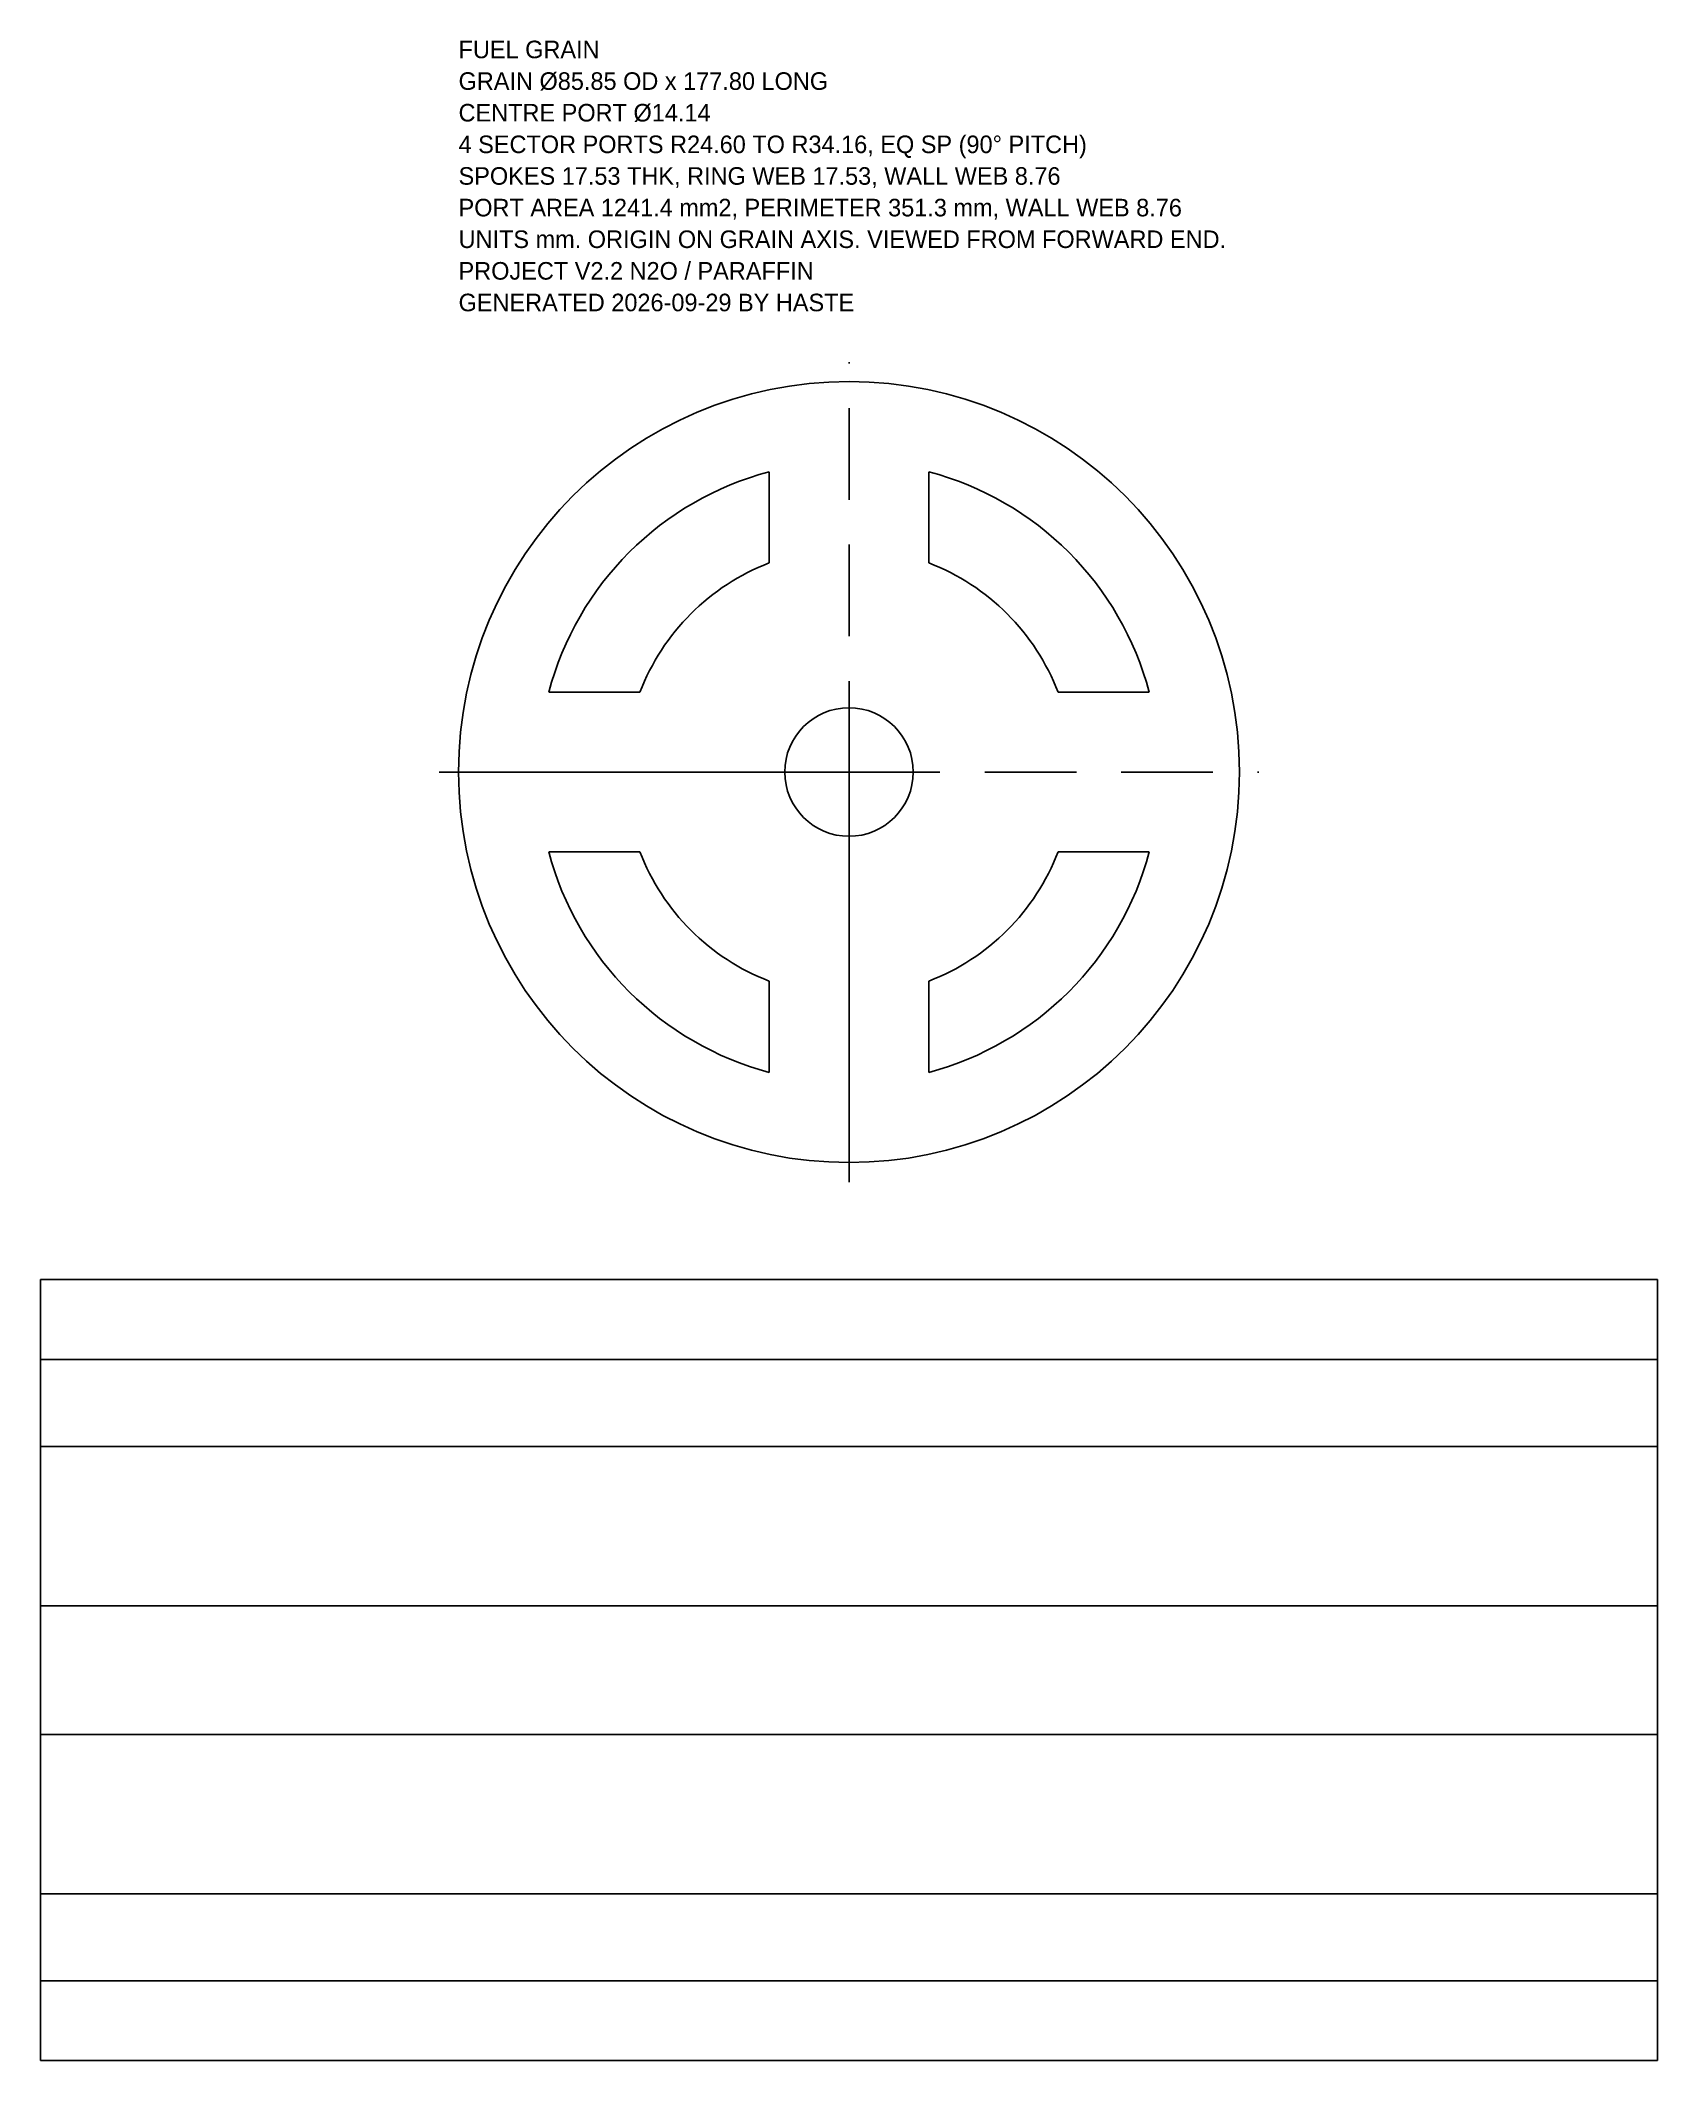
# Model space of a CAD drawing. Header units: millimetres. Extents: x -89 to 89, y -142 to 80.
import ezdxf

# ---------------------------------------------------------------- set-up
doc = ezdxf.new("R2010")
doc.units = ezdxf.units.MM
doc.linetypes.add('DASHED', pattern=[15, 10, -5])
for name, color, linetype in [('ANNOTATION', 3, 'CONTINUOUS'), ('CENTRELINES', 4, 'DASHED'), ('GRAIN_OUTLINE', 7, 'CONTINUOUS'), ('PORTS', 1, 'CONTINUOUS'), ('SECTION', 8, 'CONTINUOUS')]:
    doc.layers.add(name, color=color, linetype=linetype)

msp = doc.modelspace()

# ---------------------------------------------------------------- linework, layer by layer
at = {"layer": 'CENTRELINES'}
for p, q in [((0, -45.0723), (0, 45.0723)), ((0, 0), (0, 45.0723)), ((-45.0723, 0), (45.0723, 0)), ((0, 0), (-45.0723, 0)), ((0, 0), (45.0723, 0)), ((0, 0), (0, -45.0723))]:
    msp.add_line(p, q, dxfattribs=at)
at = {"layer": 'GRAIN_OUTLINE'}
msp.add_circle((0, 0), 42.926, dxfattribs=at)
at = {"layer": 'PORTS'}
for p, q in [((-8.763938, 22.981114), (-8.763938, 33.018781)), ((8.763938, 22.981114), (8.763938, 33.018781)), ((-22.981114, 8.763938), (-33.018781, 8.763938)), ((22.981114, 8.763938), (33.018781, 8.763938)), ((-22.981114, -8.763938), (-33.018781, -8.763938)), ((22.981114, -8.763938), (33.018781, -8.763938)), ((-8.763938, -22.981114), (-8.763938, -33.018781)), ((8.763938, -22.981114), (8.763938, -33.018781))]:
    msp.add_line(p, q, dxfattribs=at)
msp.add_circle((0, 0), 7.067615, dxfattribs=at)
for radius, start, end in [(34.162062, 104.864861, 165.135139), (34.162062, 14.864861, 75.135139), (24.595491, 110.874547, 159.125453), (24.595491, 20.874547, 69.125453), (34.162062, 194.864861, 255.135139), (24.595491, 200.874547, 249.125453), (24.595491, 290.874547, 339.125453), (34.162062, 284.864861, 345.135139)]:
    msp.add_arc((0, 0), radius, start, end, dxfattribs=at)
at = {"layer": 'SECTION'}
for p, q in [((-88.9, -55.8038), (88.9, -55.8038)), ((-88.9, -55.8038), (-88.9, -141.6558)), ((88.9, -55.8038), (88.9, -141.6558)), ((-88.9, -64.567738), (88.9, -64.567738)), ((-88.9, -74.134309), (88.9, -74.134309)), ((-88.9, -91.662185), (88.9, -91.662185)), ((-88.9, -105.797415), (88.9, -105.797415)), ((-88.9, -123.325291), (88.9, -123.325291)), ((-88.9, -132.891862), (88.9, -132.891862)), ((-88.9, -141.6558), (88.9, -141.6558))]:
    msp.add_line(p, q, dxfattribs=at)

# ---------------------------------------------------------------- texts
at = {"layer": 'ANNOTATION'}
for s, p in [('FUEL GRAIN', (-42.926, 78.468728)), ('GRAIN %%c85.85 OD x 177.80 LONG', (-42.926, 74.991722)), ('CENTRE PORT %%c14.14', (-42.926, 71.514716)), ('4 SECTOR PORTS R24.60 TO R34.16, EQ SP (90%%d PITCH)', (-42.926, 68.03771)), ('SPOKES 17.53 THK, RING WEB 17.53, WALL WEB 8.76', (-42.926, 64.560704)), ('PORT AREA 1241.4 mm2, PERIMETER 351.3 mm, WALL WEB 8.76', (-42.926, 61.083698)), ('UNITS mm. ORIGIN ON GRAIN AXIS. VIEWED FROM FORWARD END.', (-42.926, 57.606692)), ('PROJECT V2.2 N2O / PARAFFIN', (-42.926, 54.129686)), ('GENERATED 2026-09-29 BY HASTE', (-42.926, 50.65268))]:
    msp.add_text(s, height=1.93167, dxfattribs=at).set_placement(p)

doc.saveas('drawing.dxf')
